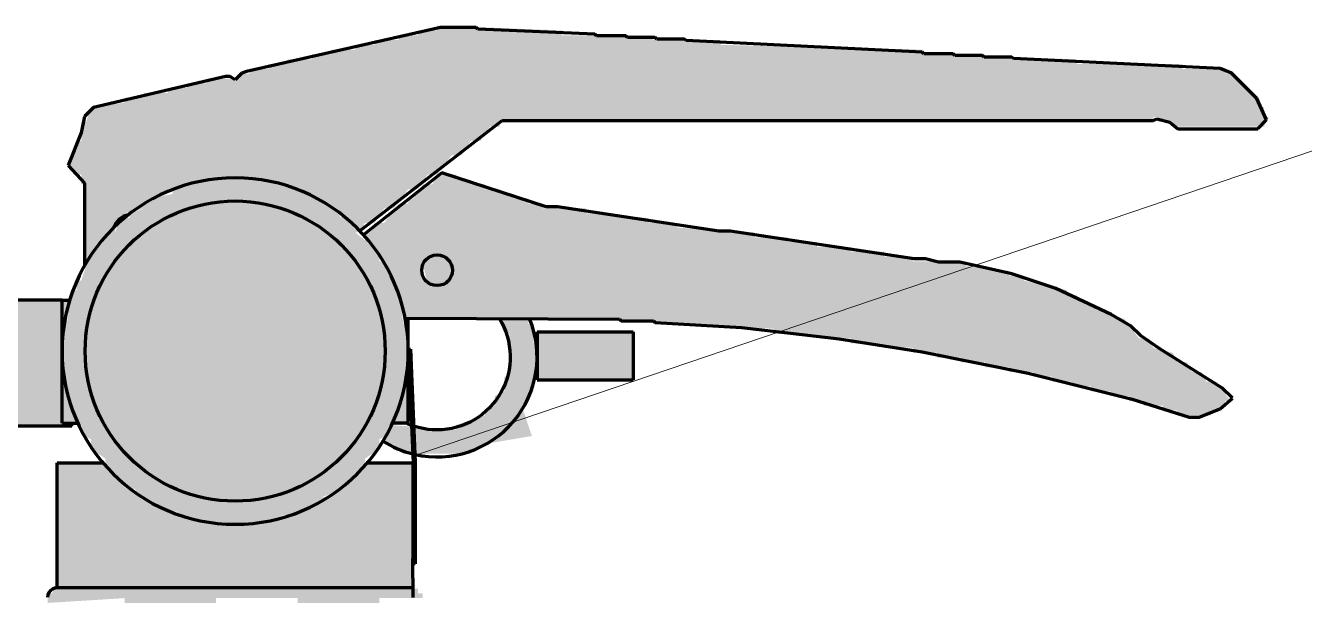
# Model space of a CAD drawing. Header units: millimetres. Extents: x 0 to 2382, y 0 to 420.
# Drawn here: x 2175.11 to 2201.71, y 300.02 to 311.9 of the extents above; entities that cross this region are included whole.
import ezdxf

# ---------------------------------------------------------------- set-up
doc = ezdxf.new("R2010")
doc.units = ezdxf.units.MM
for name, color, linetype, lineweight in [('01-VISIBLE', 7, 'CONTINUOUS', 70), ('08-FINA', 5, 'CONTINUOUS', 18), ('13-GRAFICA', 30, 'CONTINUOUS', 18)]:
    doc.layers.add(name, color=color, linetype=linetype, lineweight=lineweight)

msp = doc.modelspace()

# ---------------------------------------------------------------- hatches: boundary and pattern name
at = {"layer": '08-FINA'}
h = msp.add_hatch(color=7, dxfattribs=at)
h.dxf.hatch_style = 1
h.paths.add_polyline_path([(2183.149, 302.946), (2185.645, 303.37), (2185.388, 304.128)])
at = {"layer": '13-GRAFICA', "true_color": 0xd6d9de}
h = msp.add_hatch(color=7, dxfattribs=at)
h.dxf.hatch_style = 1
h.paths.add_polyline_path([(2176.373, 307), (2176.373, 308.6), (2176.273, 308.6), (2176.273, 308.8), (2176.173, 308.8), (2175.973, 309.1), (2176.073, 309.1), (2176.073, 309.3), (2176.173, 309.3), (2176.173, 309.5), (2176.273, 309.5), (2176.273, 309.9), (2176.373, 309.9), (2176.473, 310.2), (2177.173, 310.3), (2177.173, 310.4), (2177.573, 310.4), (2177.573, 310.5), (2178.073, 310.5), (2178.073, 310.6), (2178.473, 310.6), (2178.473, 310.7), (2178.873, 310.7), (2178.873, 310.8), (2179.573, 310.8), (2179.573, 310.9), (2179.773, 310.9), (2179.773, 311), (2180.173, 311), (2180.173, 311.1), (2180.573, 311.1), (2180.573, 311.2), (2181.073, 311.2), (2181.073, 311.3), (2181.473, 311.3), (2181.473, 311.4), (2181.973, 311.4), (2181.973, 311.5), (2182.373, 311.5), (2182.373, 311.6), (2182.873, 311.6), (2182.873, 311.7), (2183.273, 311.7), (2183.273, 311.8), (2183.673, 311.8), (2183.673, 311.9), (2186.273, 311.8), (2186.273, 311.7), (2188.173, 311.7), (2188.173, 311.6), (2189.573, 311.6), (2189.573, 311.5), (2193.773, 311.4), (2193.773, 311.3), (2196.973, 311.2), (2196.973, 311.1), (2199.173, 311.1), (2199.173, 311), (2200.073, 311), (2200.073, 310.9), (2200.273, 310.9), (2200.273, 310.8), (2200.773, 310.4), (2200.773, 310.2), (2200.873, 310.2), (2200.873, 310), (2200.973, 310), (2200.873, 309.8), (2198.973, 309.8), (2198.973, 309.9), (2198.673, 309.9), (2198.673, 310), (2198.573, 310), (2198.573, 309.9), (2184.973, 309.9), (2184.973, 309.8), (2184.773, 309.8), (2184.573, 309.5), (2184.373, 309.5), (2184.173, 309.2), (2183.973, 309.2), (2183.673, 308.8), (2183.473, 308.8), (2183.273, 308.5), (2183.073, 308.5), (2182.773, 308.1), (2182.573, 308.1), (2182.373, 307.8), (2182.173, 307.8), (2182.073, 307.6), (2181.973, 307.6), (2181.873, 307.9), (2181.673, 307.9), (2181.673, 308), (2181.373, 308.1), (2181.273, 308.3), (2180.773, 308.4), (2180.773, 308.5), (2180.573, 308.5), (2180.573, 308.6), (2180.173, 308.6), (2180.173, 308.7), (2178.773, 308.7), (2178.773, 308.6), (2178.373, 308.6), (2178.373, 308.5), (2177.873, 308.4), (2177.873, 308.3), (2177.673, 308.3), (2177.573, 308.1), (2177.173, 308), (2177.173, 307.9), (2176.973, 307.8), (2176.973, 307.6), (2176.473, 307.2), (2176.473, 307)])
at = {"layer": '13-GRAFICA', "true_color": 0xffffff}
h = msp.add_hatch(color=7, dxfattribs=at)
h.dxf.hatch_style = 1
h.paths.add_polyline_path([(2175.873, 304.6), (2175.873, 305.7), (2175.973, 305.7), (2176.073, 306.4), (2176.173, 306.4), (2176.173, 306.6), (2176.273, 306.6), (2176.473, 307.2), (2176.973, 307.6), (2177.073, 307.9), (2177.273, 307.9), (2177.273, 308), (2177.573, 308.1), (2177.673, 308.3), (2178.173, 308.4), (2178.173, 308.5), (2178.373, 308.5), (2178.373, 308.6), (2178.773, 308.6), (2178.773, 308.7), (2180.173, 308.7), (2180.173, 308.6), (2180.573, 308.6), (2180.573, 308.5), (2180.773, 308.5), (2180.773, 308.4), (2181.273, 308.3), (2181.373, 308.1), (2181.573, 308.1), (2181.673, 307.9), (2181.873, 307.9), (2181.973, 307.6), (2182.473, 307.2), (2182.473, 307), (2182.573, 307), (2182.573, 306.8), (2182.673, 306.8), (2182.673, 306.6), (2182.773, 306.6), (2182.773, 306.4), (2182.873, 306.4), (2182.973, 305.7), (2183.073, 305.7), (2183.073, 304.6), (2182.973, 304.6), (2182.973, 304.2), (2182.873, 304.2), (2182.873, 303.8), (2182.773, 303.8), (2182.673, 303.4), (2182.473, 303.3), (2182.473, 303.1), (2182.173, 302.9), (2182.173, 302.7), (2182.073, 302.7), (2181.773, 302.3), (2181.573, 302.3), (2181.573, 302.2), (2181.273, 302.1), (2181.173, 301.9), (2180.873, 301.9), (2180.873, 301.8), (2180.373, 301.7), (2180.373, 301.6), (2179.573, 301.6), (2179.573, 301.5), (2179.373, 301.5), (2179.373, 301.6), (2178.573, 301.6), (2178.573, 301.7), (2178.273, 301.7), (2178.273, 301.8), (2178.073, 301.8), (2178.073, 301.9), (2177.773, 301.9), (2177.673, 302.1), (2177.473, 302.1), (2177.373, 302.3), (2177.173, 302.3), (2177.173, 302.4), (2176.773, 302.7), (2176.773, 302.9), (2176.473, 303.1), (2176.473, 303.3), (2176.273, 303.4), (2176.273, 303.6), (2176.173, 303.6), (2176.173, 303.8), (2176.073, 303.8), (2176.073, 304.2), (2175.973, 304.2), (2175.973, 304.6)])
at = {"layer": '13-GRAFICA', "true_color": 0xd6d9de}
h = msp.add_hatch(color=7, dxfattribs=at)
h.dxf.hatch_style = 1
h.paths.add_polyline_path([(2182.673, 306.8), (2182.573, 306.8), (2182.473, 307.2), (2182.173, 307.4), (2182.173, 307.6), (2182.273, 307.6), (2182.373, 307.8), (2182.573, 307.8), (2182.873, 308.2), (2183.073, 308.2), (2183.073, 308.3), (2183.173, 308.3), (2183.373, 308.6), (2183.373, 307), (2183.373, 306.6), (2183.373, 305.8), (2182.973, 305.8), (2182.873, 306.4), (2182.773, 306.4), (2182.773, 306.6), (2182.673, 306.6)])
h = msp.add_hatch(color=7, dxfattribs=at)
h.dxf.hatch_style = 1
h.paths.add_polyline_path([(2183.573, 308.6), (2183.673, 308.8), (2183.973, 308.8), (2183.973, 307), (2183.873, 307), (2183.873, 307.1), (2183.473, 307.1), (2183.473, 307), (2183.373, 307), (2183.373, 308.6)])
h = msp.add_hatch(color=7, dxfattribs=at)
h.dxf.hatch_style = 1
h.paths.add_polyline_path([(2184.073, 308.8), (2184.073, 308.7), (2184.373, 308.7), (2184.373, 308.6), (2184.673, 308.6), (2184.673, 308.5), (2184.973, 308.5), (2184.973, 308.4), (2185.273, 308.4), (2185.273, 308.3), (2185.573, 308.3), (2185.573, 308.2), (2185.873, 308.2), (2185.873, 308.1), (2186.773, 308.1), (2186.773, 308), (2188.073, 307.9), (2188.073, 307.8), (2188.673, 307.8), (2188.673, 307.7), (2190.273, 307.6), (2190.273, 307.5), (2190.973, 307.5), (2190.973, 307.4), (2191.573, 307.4), (2191.573, 307.3), (2192.273, 307.3), (2192.273, 307.2), (2192.973, 307.2), (2192.973, 307.1), (2193.573, 307.1), (2193.573, 307), (2194.673, 307), (2194.673, 306.9), (2195.573, 306.8), (2195.573, 306.7), (2195.873, 306.7), (2195.873, 306.6), (2196.773, 306.4), (2196.773, 306.3), (2196.973, 306.3), (2196.973, 306.2), (2197.173, 306.2), (2197.173, 306.1), (2197.373, 306.1), (2197.373, 306), (2197.973, 305.8), (2198.273, 305.4), (2198.473, 305.4), (2198.573, 305.2), (2198.973, 305.1), (2199.073, 304.9), (2199.273, 304.9), (2199.373, 304.7), (2199.573, 304.7), (2199.673, 304.5), (2199.873, 304.5), (2200.173, 304.1), (2200.073, 304.1), (2199.973, 303.9), (2199.773, 303.9), (2199.773, 303.8), (2199.073, 303.8), (2199.073, 303.9), (2198.773, 303.9), (2198.773, 304), (2198.373, 304), (2198.373, 304.1), (2198.073, 304.1), (2198.073, 304.2), (2197.673, 304.2), (2197.673, 304.3), (2197.273, 304.3), (2197.273, 304.4), (2196.873, 304.4), (2196.873, 304.5), (2196.473, 304.5), (2196.473, 304.6), (2196.073, 304.6), (2196.073, 304.7), (2195.573, 304.7), (2195.573, 304.8), (2195.073, 304.8), (2195.073, 304.9), (2194.573, 304.9), (2194.573, 305), (2194.073, 305), (2194.073, 305.1), (2193.573, 305.1), (2193.573, 305.2), (2192.273, 305.3), (2192.273, 305.4), (2190.673, 305.5), (2190.673, 305.6), (2188.173, 305.7), (2188.173, 305.8), (2183.973, 305.8), (2183.973, 306.6), (2183.973, 307), (2183.973, 308.8)])
at = {"layer": '13-GRAFICA', "true_color": 0x009146}
h = msp.add_hatch(color=7, dxfattribs=at)
h.dxf.hatch_style = 1
h.paths.add_polyline_path([(2178.441, 307.927), (2178.478, 307.94), (2178.687, 308.006), (2178.725, 308.016), (2178.939, 308.064), (2178.978, 308.071), (2179.195, 308.099), (2179.234, 308.103), (2179.453, 308.112), (2179.493, 308.112), (2179.712, 308.103), (2179.751, 308.099), (2179.968, 308.071), (2180.007, 308.064), (2180.221, 308.016), (2180.259, 308.006), (2180.468, 307.94), (2180.505, 307.927), (2180.707, 307.843), (2180.362, 307.01), (2180.178, 307.086), (2180.006, 307.14), (2179.831, 307.179), (2179.653, 307.203), (2179.473, 307.211), (2179.293, 307.203), (2179.115, 307.179), (2178.94, 307.14), (2178.768, 307.086), (2178.584, 307.01), (2178.239, 307.843)])
at = {"layer": '13-GRAFICA', "true_color": 0xc81e2d}
h = msp.add_hatch(color=7, dxfattribs=at)
h.dxf.hatch_style = 1
h.paths.add_polyline_path([(2177.216, 303.231), (2177.191, 303.261), (2177.058, 303.435), (2177.035, 303.467), (2176.917, 303.652), (2176.898, 303.686), (2176.797, 303.88), (2176.78, 303.916), (2176.696, 304.118), (2176.683, 304.155), (2176.617, 304.364), (2176.607, 304.402), (2176.559, 304.616), (2176.552, 304.655), (2176.524, 304.872), (2176.52, 304.911), (2176.511, 305.13), (2176.511, 305.17), (2176.52, 305.389), (2176.524, 305.428), (2176.552, 305.645), (2176.559, 305.684), (2176.607, 305.898), (2176.617, 305.936), (2176.683, 306.145), (2176.696, 306.182), (2176.78, 306.384), (2176.797, 306.42), (2176.898, 306.614), (2176.917, 306.648), (2177.035, 306.833), (2177.058, 306.865), (2177.191, 307.039), (2177.216, 307.069), (2177.364, 307.231), (2177.392, 307.259), (2177.554, 307.407), (2177.584, 307.432), (2177.758, 307.565), (2177.79, 307.588), (2177.975, 307.706), (2178.009, 307.725), (2178.203, 307.826), (2178.62, 307.027), (2178.443, 306.935), (2178.291, 306.838), (2178.148, 306.728), (2178.016, 306.607), (2177.895, 306.475), (2177.785, 306.332), (2177.688, 306.18), (2177.605, 306.021), (2177.537, 305.855), (2177.483, 305.683), (2177.444, 305.508), (2177.42, 305.33), (2177.412, 305.15), (2177.42, 304.97), (2177.444, 304.792), (2177.483, 304.617), (2177.537, 304.445), (2177.605, 304.279), (2177.688, 304.12), (2177.785, 303.968), (2177.895, 303.825), (2178.029, 303.678), (2177.364, 303.069)])
h = msp.add_hatch(color=7, dxfattribs=at)
h.dxf.hatch_style = 1
h.paths.add_polyline_path([(2180.937, 307.725), (2180.971, 307.706), (2181.156, 307.588), (2181.188, 307.565), (2181.362, 307.432), (2181.392, 307.407), (2181.554, 307.259), (2181.582, 307.231), (2181.73, 307.069), (2181.755, 307.039), (2181.888, 306.865), (2181.911, 306.833), (2182.029, 306.648), (2182.048, 306.614), (2182.149, 306.42), (2182.166, 306.384), (2182.25, 306.182), (2182.263, 306.145), (2182.329, 305.936), (2182.339, 305.898), (2182.387, 305.684), (2182.394, 305.645), (2182.422, 305.428), (2182.426, 305.389), (2182.435, 305.17), (2182.435, 305.13), (2182.426, 304.911), (2182.422, 304.872), (2182.394, 304.655), (2182.387, 304.616), (2182.339, 304.402), (2182.329, 304.364), (2182.263, 304.155), (2182.25, 304.118), (2182.166, 303.916), (2182.149, 303.88), (2182.048, 303.686), (2182.029, 303.652), (2181.911, 303.467), (2181.888, 303.435), (2181.755, 303.261), (2181.73, 303.231), (2181.582, 303.069), (2180.917, 303.678), (2181.051, 303.825), (2181.161, 303.968), (2181.258, 304.12), (2181.341, 304.279), (2181.409, 304.445), (2181.463, 304.617), (2181.502, 304.792), (2181.526, 304.97), (2181.534, 305.15), (2181.526, 305.33), (2181.502, 305.508), (2181.463, 305.683), (2181.409, 305.855), (2181.341, 306.021), (2181.258, 306.18), (2181.161, 306.332), (2181.051, 306.475), (2180.93, 306.607), (2180.798, 306.728), (2180.655, 306.838), (2180.503, 306.935), (2180.326, 307.027), (2180.743, 307.826)])
at = {"layer": '13-GRAFICA', "true_color": 0x191919}
h = msp.add_hatch(color=7, dxfattribs=at)
h.dxf.hatch_style = 1
h.paths.add_polyline_path([(2179.634, 307.08), (2179.637, 307.092), (2179.641, 307.104), (2179.645, 307.116), (2179.651, 307.127), (2179.658, 307.138), (2179.667, 307.147), (2179.675, 307.156), (2179.685, 307.164), (2179.696, 307.171), (2179.707, 307.177), (2179.719, 307.182), (2179.731, 307.186), (2179.743, 307.188), (2179.756, 307.189), (2179.768, 307.189), (2179.781, 307.188), (2179.793, 307.185), (2179.805, 307.182), (2179.817, 307.177), (2179.828, 307.171), (2179.839, 307.164), (2179.849, 307.156), (2179.857, 307.147), (2179.865, 307.137), (2179.872, 307.126), (2179.878, 307.115), (2179.883, 307.104), (2179.887, 307.091), (2179.889, 307.079), (2179.89, 307.066), (2179.89, 307.054), (2179.889, 307.041), (2179.6, 305.131), (2179.598, 305.118), (2179.594, 305.106), (2179.589, 305.095), (2179.583, 305.083), (2179.576, 305.073), (2179.568, 305.063), (2179.559, 305.054), (2179.549, 305.046), (2179.539, 305.039), (2179.528, 305.033), (2179.516, 305.029), (2179.504, 305.025), (2179.492, 305.023), (2179.479, 305.021), (2179.466, 305.021), (2179.454, 305.023), (2179.441, 305.025), (2179.429, 305.029), (2179.418, 305.034), (2179.406, 305.04), (2179.396, 305.047), (2179.386, 305.055), (2179.377, 305.064), (2179.369, 305.074), (2179.362, 305.084), (2179.356, 305.095), (2179.352, 305.107), (2179.348, 305.119), (2179.346, 305.131), (2179.344, 305.144), (2179.344, 305.157), (2179.346, 305.169)])
at = {"layer": '13-GRAFICA', "true_color": 0xd6d9de}
h = msp.add_hatch(color=7, dxfattribs=at)
h.dxf.hatch_style = 1
h.paths.add_polyline_path([(2183.373, 307), (2183.473, 307), (2183.473, 307.1), (2183.873, 307.1), (2183.873, 307), (2183.973, 307), (2183.973, 306.6), (2183.873, 306.6), (2183.873, 306.5), (2183.473, 306.5)])
h = msp.add_hatch(color=7, dxfattribs=at)
h.dxf.hatch_style = 1
h.paths.add_polyline_path([(2183.373, 305.8), (2183.373, 306.6), (2183.473, 306.6), (2183.473, 306.5), (2183.873, 306.5), (2183.873, 306.6), (2183.973, 306.6), (2183.973, 305.8)])
h = msp.add_hatch(color=7, dxfattribs=at)
h.dxf.hatch_style = 1
h.paths.add_polyline_path([(2174.273, 306.2), (2176.073, 306.2), (2176.073, 306.1), (2175.973, 306.1), (2175.973, 305.7), (2175.873, 305.7), (2175.873, 304.6), (2175.973, 304.6), (2175.973, 304.2), (2176.073, 304.2), (2176.173, 303.6), (2174.273, 303.6)])
h = msp.add_hatch(color=7, dxfattribs=at)
h.dxf.hatch_style = 1
h.paths.add_polyline_path([(2182.573, 303.2), (2182.673, 303.6), (2184.073, 303.5), (2184.073, 303.6), (2184.673, 303.8), (2184.673, 303.9), (2184.873, 304), (2184.873, 304.2), (2185.073, 304.3), (2185.073, 304.6), (2185.173, 304.6), (2185.173, 305.5), (2185.073, 305.5), (2184.973, 305.8), (2185.573, 305.8), (2185.573, 305.7), (2185.673, 305.7), (2185.673, 305.3), (2185.773, 305.3), (2185.673, 304.3), (2185.573, 304.3), (2185.573, 304.1), (2185.473, 304.1), (2185.473, 303.9), (2185.273, 303.8), (2185.173, 303.5), (2184.973, 303.5), (2184.773, 303.2), (2184.573, 303.2), (2184.573, 303.1), (2184.373, 303.1), (2184.373, 303), (2182.973, 303), (2182.973, 303.1), (2182.773, 303.1), (2182.773, 303.2)])
at = {"layer": '13-GRAFICA', "true_color": 0xffd200}
h = msp.add_hatch(color=7, dxfattribs=at)
h.dxf.hatch_style = 1
h.paths.add_polyline_path([(2185.773, 304.5), (2185.773, 305.5), (2187.773, 305.5), (2187.773, 304.5)])
at = {"layer": '13-GRAFICA', "true_color": 0xc81e2d}
h = msp.add_hatch(color=7, dxfattribs=at)
h.dxf.hatch_style = 1
h.paths.add_polyline_path([(2183.073, 304.1), (2183.073, 305.1), (2183.173, 305.1), (2183.173, 304.1)])
at = {"layer": '13-GRAFICA', "true_color": 0xd6d9de}
h = msp.add_hatch(color=7, dxfattribs=at)
h.dxf.hatch_style = 1
h.paths.add_polyline_path([(2182.773, 303.8), (2182.873, 303.8), (2182.873, 304.2), (2182.973, 304.2), (2182.973, 304.6), (2183.073, 304.6), (2183.073, 303.6), (2182.773, 303.6)])
at = {"layer": '13-GRAFICA', "true_color": 0xc4c8ce}
h = msp.add_hatch(color=7, dxfattribs=at)
h.dxf.hatch_style = 1
h.paths.add_polyline_path([(2175.773, 300.2), (2175.773, 302.8), (2176.773, 302.8), (2177.173, 302.3), (2177.373, 302.3), (2177.373, 302.2), (2177.673, 302.1), (2177.773, 301.9), (2178.073, 301.9), (2178.073, 301.8), (2178.573, 301.7), (2178.573, 301.6), (2179.373, 301.6), (2179.373, 301.5), (2179.573, 301.5), (2179.573, 301.6), (2180.373, 301.6), (2180.373, 301.7), (2180.673, 301.7), (2180.673, 301.8), (2180.873, 301.8), (2180.873, 301.9), (2181.173, 301.9), (2181.273, 302.1), (2181.473, 302.1), (2181.573, 302.3), (2181.773, 302.3), (2182.173, 302.8), (2183.173, 302.8), (2183.173, 300.2)])
h = msp.add_hatch(color=7, dxfattribs=at)
h.dxf.hatch_style = 1
h.paths.add_polyline_path([(2175.673, 300.1), (2175.673, 300.2), (2183.273, 300.2), (2183.273, 300.1), (2183.373, 300.1), (2183.373, 300), (2182.473, 300), (2182.473, 299.9), (2180.773, 299.9), (2180.773, 300), (2179.073, 300), (2179.073, 299.9), (2177.173, 299.9), (2177.173, 300), (2175.573, 299.9), (2175.573, 300.1)])

# ---------------------------------------------------------------- linework, layer by layer
at = {"layer": '01-VISIBLE'}
for p, q in [((2183.741, 311.857), (2179.711, 310.943)), ((2184.485, 311.857), (2183.741, 311.857)), ((2184.519, 311.823), (2184.485, 311.857)), ((2186.957, 311.721), (2184.519, 311.823)), ((2186.991, 311.689), (2186.957, 311.721)), ((2187.601, 311.689), (2186.991, 311.689)), ((2187.635, 311.655), (2187.601, 311.689)), ((2188.211, 311.655), (2187.635, 311.655)), ((2188.245, 311.621), (2188.211, 311.655)), ((2188.821, 311.621), (2188.245, 311.621)), ((2188.855, 311.587), (2188.821, 311.621)), ((2193.765, 311.349), (2188.855, 311.587)), ((2193.799, 311.315), (2193.765, 311.349)), ((2194.409, 311.315), (2193.799, 311.315)), ((2194.443, 311.281), (2194.409, 311.315)), ((2195.017, 311.281), (2194.443, 311.281)), ((2195.051, 311.247), (2195.017, 311.281)), ((2195.627, 311.247), (2195.051, 311.247)), ((2195.661, 311.213), (2195.627, 311.247)), ((2199.963, 311.011), (2195.661, 311.213)), ((2200.199, 310.909), (2199.963, 311.011)), ((2179.269, 310.841), (2176.527, 310.197)), ((2179.371, 310.841), (2179.269, 310.841)), ((2179.473, 310.773), (2179.371, 310.841)), ((2179.609, 310.909), (2179.473, 310.773)), ((2179.711, 310.943), (2179.609, 310.909)), ((2200.725, 310.385), (2200.199, 310.909)), ((2176.527, 310.197), (2176.341, 310.011)), ((2200.927, 309.943), (2200.725, 310.385)), ((2176.341, 310.011), (2176.273, 309.673)), ((2182.064, 307.634), (2185.027, 309.927)), ((2185.027, 309.927), (2198.573, 309.927)), ((2198.573, 309.927), (2198.641, 309.961)), ((2198.641, 309.961), (2198.913, 309.893)), ((2198.913, 309.893), (2199.081, 309.757)), ((2200.741, 309.757), (2200.927, 309.943)), ((2176.273, 309.673), (2176.001, 308.995)), ((2199.081, 309.757), (2200.741, 309.757)), ((2176.001, 308.995), (2176.341, 308.623)), ((2183.775, 308.843), (2182.144, 307.549)), ((2185.941, 308.133), (2183.775, 308.843)), ((2176.341, 308.623), (2176.341, 306.91)), ((2186.179, 308.133), (2185.941, 308.133)), ((2189.531, 307.625), (2186.179, 308.133)), ((2189.769, 307.625), (2189.531, 307.625)), ((2193.595, 307.049), (2189.769, 307.625)), ((2193.833, 307.049), (2193.595, 307.049)), ((2194.103, 306.981), (2193.833, 307.049)), ((2194.543, 306.981), (2194.103, 306.981)), ((2195.627, 306.743), (2194.543, 306.981)), ((2196.541, 306.439), (2195.627, 306.743)), ((2197.693, 305.897), (2196.541, 306.439)), ((2175.873, 306.195), (2174.293, 306.195)), ((2175.873, 303.635), (2175.873, 306.195)), ((2198.099, 305.659), (2197.693, 305.897)), ((2183.007, 305.82), (2187.465, 305.795)), ((2183.073, 303.635), (2183.073, 305.82)), ((2187.465, 305.795), (2187.499, 305.761)), ((2187.499, 305.761), (2188.177, 305.761)), ((2188.177, 305.761), (2188.211, 305.727)), ((2188.211, 305.727), (2190.005, 305.625)), ((2198.303, 305.457), (2198.099, 305.659)), ((2185.753, 305.535), (2187.753, 305.535)), ((2190.005, 305.625), (2192.037, 305.389)), ((2192.037, 305.389), (2193.765, 305.117)), ((2198.709, 305.185), (2198.303, 305.457)), ((2183.079, 305.175), (2183.119, 305.177)), ((2183.179, 302.815), (2183.079, 305.175)), ((2183.119, 305.177), (2183.219, 302.816)), ((2193.765, 305.117), (2195.967, 304.677)), ((2199.997, 304.373), (2198.709, 305.185)), ((2195.967, 304.677), (2198.133, 304.135)), ((2185.753, 304.535), (2187.753, 304.535)), ((2200.217, 304.153), (2199.997, 304.373)), ((2198.133, 304.135), (2199.319, 303.763)), ((2199.963, 303.933), (2200.217, 304.153)), ((2199.523, 303.763), (2199.963, 303.933)), ((2176.073, 303.575), (2174.293, 303.575)), ((2199.319, 303.763), (2199.523, 303.763)), ((2175.773, 300.215), (2175.773, 302.815)), ((2183.173, 300.815), (2183.173, 302.815)), ((2183.179, 300.715), (2183.179, 302.815)), ((2183.219, 302.816), (2183.219, 300.715)), ((2183.168, 300.415), (2183.168, 300.815)), ((2183.219, 300.715), (2183.179, 300.715)), ((2183.173, 300.015), (2183.173, 300.415))]:
    msp.add_line(p, q, dxfattribs=at)
for points in [[(2183.506, 307.088), (2183.506, 307.088), (2183.506, 307.088), (2183.506, 307.088), (2183.506, 307.088), (2183.506, 307.088), (2183.507, 307.089)], [(2175.873, 306.195), (2175.9, 306.195), (2175.926, 306.195), (2175.953, 306.195), (2175.979, 306.195), (2176.006, 306.195), (2176.033, 306.195)], [(2184.969, 305.809), (2185.019, 305.722), (2185.062, 305.631), (2185.1, 305.538), (2185.132, 305.443), (2185.157, 305.346), (2185.175, 305.247), (2185.187, 305.147), (2185.193, 305.047), (2185.191, 304.946), (2185.184, 304.846), (2185.169, 304.747), (2185.148, 304.649), (2185.121, 304.552), (2185.087, 304.457), (2185.047, 304.365), (2185.001, 304.276), (2184.949, 304.19), (2184.892, 304.107), (2184.829, 304.029), (2184.762, 303.954), (2184.689, 303.885), (2184.612, 303.82), (2184.531, 303.761), (2184.446, 303.707), (2184.358, 303.658), (2184.267, 303.616), (2184.173, 303.58), (2184.078, 303.55), (2183.98, 303.526), (2183.881, 303.509), (2183.781, 303.499), (2183.681, 303.495), (2183.58, 303.498), (2183.48, 303.507), (2183.381, 303.523), (2183.283, 303.546), (2183.187, 303.575)], [(2185.753, 305.535), (2185.753, 305.435), (2185.753, 305.335), (2185.753, 305.235), (2185.753, 305.135), (2185.753, 305.035), (2185.753, 304.935), (2185.753, 304.835), (2185.753, 304.735), (2185.753, 304.635), (2185.753, 304.535)], [(2187.753, 305.535), (2187.753, 305.435), (2187.753, 305.335), (2187.753, 305.235), (2187.753, 305.135), (2187.753, 305.035), (2187.753, 304.935), (2187.753, 304.835), (2187.753, 304.735), (2187.753, 304.635), (2187.753, 304.535)], [(2175.873, 303.635), (2175.928, 303.635), (2175.982, 303.635), (2176.037, 303.635), (2176.091, 303.635), (2176.146, 303.635), (2176.2, 303.635)], [(2176.073, 303.575), (2176.073, 303.585), (2176.073, 303.595), (2176.073, 303.605), (2176.073, 303.615), (2176.073, 303.625), (2176.073, 303.635)], [(2183.073, 303.635), (2183.018, 303.635), (2182.964, 303.635), (2182.909, 303.635), (2182.855, 303.635), (2182.8, 303.635), (2182.746, 303.635)], [(2183.146, 303.589), (2183.128, 303.596), (2183.109, 303.604), (2183.091, 303.611), (2183.072, 303.619), (2183.054, 303.627), (2183.036, 303.635)], [(2175.773, 302.815), (2175.878, 302.815), (2175.984, 302.815), (2176.089, 302.815), (2176.194, 302.815), (2176.299, 302.815), (2176.405, 302.815), (2176.51, 302.815), (2176.615, 302.815), (2176.72, 302.815)], [(2182.226, 302.815), (2182.331, 302.815), (2182.436, 302.815), (2182.541, 302.815), (2182.647, 302.815), (2182.752, 302.815), (2182.857, 302.815), (2182.962, 302.815), (2183.068, 302.815), (2183.173, 302.815)], [(2183.168, 300.815), (2183.168, 300.815), (2183.169, 300.815), (2183.17, 300.815), (2183.171, 300.815), (2183.172, 300.815), (2183.173, 300.815)], [(2183.168, 300.415), (2183.168, 300.415), (2183.169, 300.415), (2183.17, 300.415), (2183.171, 300.415), (2183.172, 300.415), (2183.173, 300.415)], [(2175.773, 300.215), (2175.721, 300.208), (2175.673, 300.188), (2175.632, 300.157), (2175.6, 300.115), (2175.58, 300.067), (2175.573, 300.015)], [(2183.173, 300.215), (2183.072, 300.215), (2182.97, 300.215), (2182.869, 300.215), (2182.768, 300.215), (2182.666, 300.215), (2182.565, 300.215), (2182.463, 300.215), (2182.362, 300.215), (2182.261, 300.215), (2182.159, 300.215), (2182.058, 300.215), (2181.957, 300.215), (2181.855, 300.215), (2181.754, 300.215), (2181.652, 300.215), (2181.551, 300.215), (2181.45, 300.215), (2181.348, 300.215), (2181.247, 300.215), (2181.146, 300.215), (2181.044, 300.215), (2180.943, 300.215), (2180.841, 300.215), (2180.74, 300.215), (2180.639, 300.215), (2180.537, 300.215), (2180.436, 300.215), (2180.335, 300.215), (2180.233, 300.215), (2180.132, 300.215), (2180.031, 300.215), (2179.929, 300.215), (2179.828, 300.215), (2179.726, 300.215), (2179.625, 300.215), (2179.524, 300.215), (2179.422, 300.215), (2179.321, 300.215), (2179.22, 300.215), (2179.118, 300.215), (2179.017, 300.215), (2178.915, 300.215), (2178.814, 300.215), (2178.713, 300.215), (2178.611, 300.215), (2178.51, 300.215), (2178.409, 300.215), (2178.307, 300.215), (2178.206, 300.215), (2178.105, 300.215), (2178.003, 300.215), (2177.902, 300.215), (2177.8, 300.215), (2177.699, 300.215), (2177.598, 300.215), (2177.496, 300.215), (2177.395, 300.215), (2177.294, 300.215), (2177.192, 300.215), (2177.091, 300.215), (2176.989, 300.215), (2176.888, 300.215), (2176.787, 300.215), (2176.685, 300.215), (2176.584, 300.215), (2176.483, 300.215), (2176.381, 300.215), (2176.28, 300.215), (2176.178, 300.215), (2176.077, 300.215), (2175.976, 300.215), (2175.874, 300.215), (2175.773, 300.215)]]:
    msp.add_lwpolyline(points, dxfattribs=at)
for centre, radius in [((2179.473, 305.135), 3.12), ((2183.673, 306.815), 0.32)]:
    msp.add_circle(centre, radius, dxfattribs=at)
for centre, radius, start, end in [((2179.473, 305.135), 3.6, 90, -90), ((2179.473, 305.135), 3.6, -90, 90), ((2177.327, 307.573), 0.4, 101.3815, 161.3289), ((2183.673, 305.015), 2.08, -102.8119, 22.3378), ((2183.673, 305.015), 2.08, -122.7069, -103.9571)]:
    msp.add_arc(centre, radius, start, end, dxfattribs=at)
at = {"layer": '08-FINA'}
msp.add_line((2183.149, 302.946), (2204.473, 310.177), dxfattribs=at)

doc.saveas('drawing.dxf')
